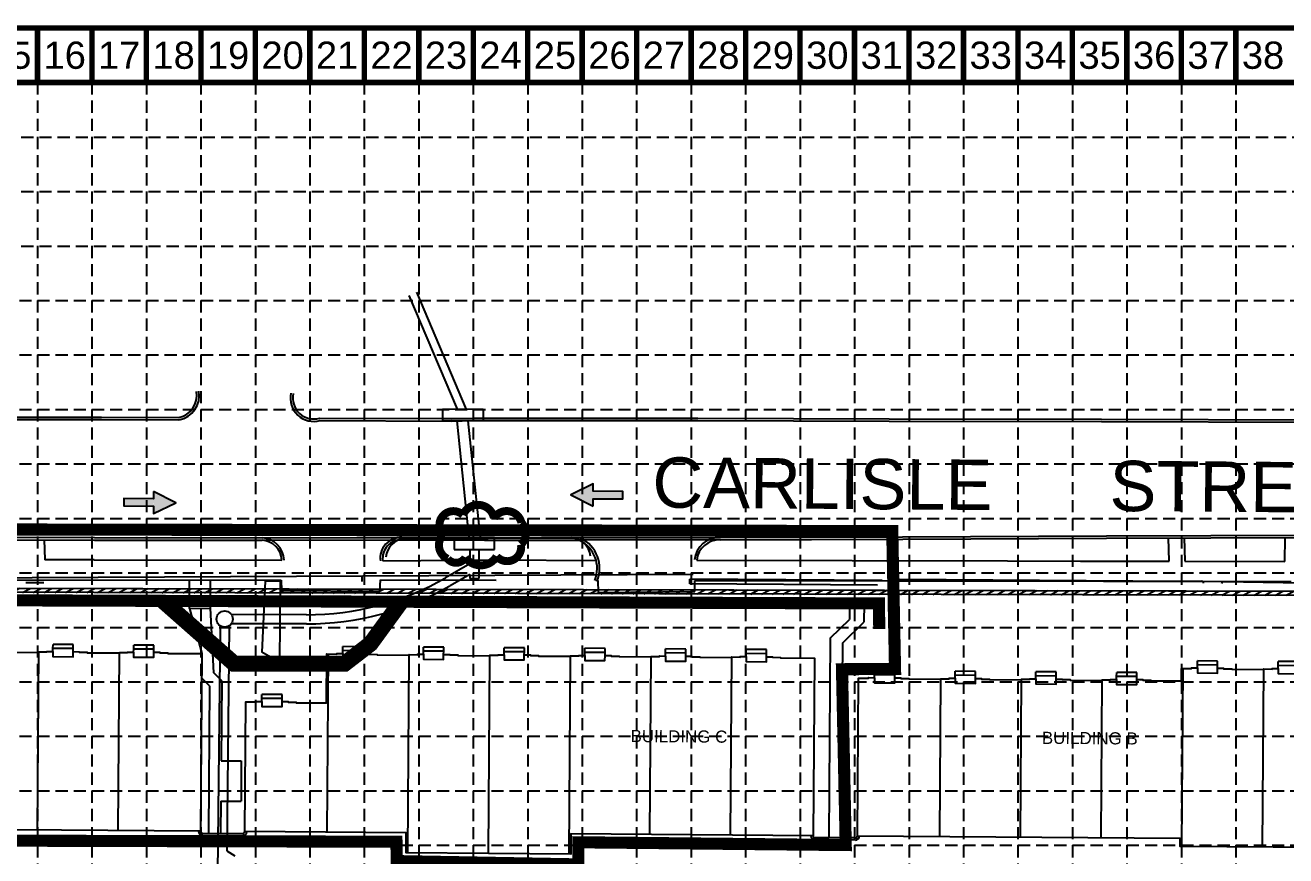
# Model space of a CAD drawing. Header units: inches. Extents: x 3656 to 4521, y 3260 to 3801.
# Drawn here: x 3869.5 to 4182, y 3595.5 to 3801.3 of the extents above; entities that cross this region are included whole.
import ezdxf
from ezdxf.enums import TextEntityAlignment as Align

# ---------------------------------------------------------------- set-up
doc = ezdxf.new("R2010")
doc.units = ezdxf.units.IN
doc.header["$MEASUREMENT"] = 0
doc.linetypes.add('DASHED', pattern=[0.75, 0.5, -0.25])
doc.linetypes.add('HIDDEN', pattern=[0.375, 0.25, -0.125])
for name, color, linetype in [('1 ARROWS', 7, 'Continuous'), ('1 LIMITS OF DISTURBANCE', 1, 'Continuous'), ('1 SILT FENCE', 200, 'Continuous'), ('A-BUILDING INT', 7, 'Continuous'), ('A-BUILDING OUT', 3, 'Continuous'), ('A-BUILDING TXT', 6, 'Continuous'), ('A-CURB B', 1, 'Continuous'), ('A-CURB F', 7, 'Continuous'), ('A-FRONT_STOOP', 7, 'Continuous'), ('A-SIDEWALK', 7, 'Continuous'), ('BASE', 7, 'Continuous'), ('BNDY', 4, 'Continuous'), ('CONC', 7, 'Continuous'), ('CP-RETAINING-WALL', 7, 'Continuous'), ('CP-RETAINING-WALL-HATCH', 161, 'Continuous'), ('CPBLDG SPLIT', 1, 'Continuous'), ('GRID', 254, 'HIDDEN'), ('PAVED_EXST_BC', 161, 'Continuous'), ('PAVED_EXST_FC', 7, 'Continuous'), ('SIDEWALK_EXIST', 161, 'Continuous'), ('SW_INLET_CURB', 5, 'Continuous'), ('SW_PIPE', 5, 'Continuous'), ('SW_PIPE_EXST', 5, 'Continuous'), ('SW_PIPE_MH', 5, 'Continuous'), ('TEXT', 250, 'Continuous'), ('WALK-WAY', 250, 'Continuous'), ('WALL', 250, 'Continuous')]:
    doc.layers.add(name, color=color, linetype=linetype)
doc.styles.get("Standard").update_dxf_attribs({"font": 'ARIAL.TTF'})

# ---------------------------------------------------------------- blocks, each defined once
blk = doc.blocks.new('arrow')
blk.add_lwpolyline([(-67, -25.4), (-59.3, -25.4), (-59.6, -56.1), (-51.9, -56.2), (-51.6, -25.5), (-44, -25.5), (-55.3, -2.4), (-67, -25.4)], close=True)
at = {"color": 254}
for points in [[(-44, -25.5), (-67, -25.4), (-55.3, -2.4), (-67, -25.4)], [(-59.6, -56.1), (-51.9, -56.2), (-59.3, -25.4), (-51.6, -25.5)]]:
    blk.add_solid(points, dxfattribs=at)

msp = doc.modelspace()

# ---------------------------------------------------------------- hatches: boundary and pattern name
at = {"layer": 'CP-RETAINING-WALL-HATCH'}
h = msp.add_hatch(dxfattribs=at)
h.set_pattern_fill('ANSI31', color=3, scale=10, angle=-17.0294, style=0)
h.set_pattern_definition([(27.970578, (-3020.6123, 5775.207), (-0.58627262, 1.1039857), [])])
edge = h.paths.add_edge_path()
edge.add_line((3746.45, 3662.05), (4306.58, 3660.79))
edge.add_arc((4305.06, 2990.79), 670, 80.81808, 89.86952, ccw=False)
edge.add_line((4411.97, 3652.2), (4411.81, 3651.22))
edge.add_arc((4305.06, 2990.79), 669, 80.81808, 89.86952)
edge.add_line((4306.58, 3659.79), (3746.44, 3661.05))
edge.add_line((3746.44, 3661.05), (3746.45, 3662.05))

# ---------------------------------------------------------------- linework, layer by layer
at = {"color": 200, "linetype": 'Continuous', "const_width": 4}
msp.add_lwpolyline([(3903.7, 3658.65), (3921.33, 3643.12), (3927.98, 3643.12), (3932.56, 3643.12), (3938.05, 3643.12), (3942.32, 3643.12), (3948.72, 3643.12), (3955.13, 3648.05), (3962.85, 3658.64), (3962.85, 3658.64)], dxfattribs=at)
at = {"layer": '1 LIMITS OF DISTURBANCE', "linetype": 'DASHED', "ltscale": 30, "const_width": 3}
msp.add_lwpolyline([(3726.8, 3615.73), (3727.24, 3670.75), (3730.96, 3675.31), (3738.61, 3677.69), (3741.56, 3675.1), (3746.08, 3676.57), (4084.44, 3675.96), (4085.13, 3641.83), (4071.98, 3641.73), (4072.91, 3598.17), (4006.65, 3598.86), (4006.65, 3593.38), (3961.61, 3594.2), (3961.56, 3598.99), (3742.64, 3599.6), (3736.2, 3602.07), (3728.82, 3608.15)], close=True, dxfattribs=at)
at = {"layer": '1 SILT FENCE', "color": 200, "linetype": 'Continuous', "const_width": 3}
msp.add_lwpolyline([(3741.15, 3602.74), (3741.21, 3659.25), (4081.14, 3658.03), (4081.22, 3651.72)], dxfattribs=at)
at = {"layer": 'A-BUILDING INT', "color": 7}
for p, q in [((3872.56, 3601.91), (3872.88, 3646.03)), ((3892.56, 3601.76), (3892.88, 3645.88)), ((3944.39, 3601.17), (3944.71, 3645.5)), ((3964.35, 3596.23), (3964.71, 3645.23)), ((3984.35, 3596.09), (3984.71, 3645.08)), ((4004.35, 3595.94), (4004.71, 3644.94)), ((4024.39, 3600.79), (4024.71, 3644.92)), ((4044.39, 3600.65), (4044.71, 3644.77)), ((4156.2, 3597.82), (4156.53, 3641.95)), ((4176.2, 3597.68), (4176.53, 3641.8)), ((4096.22, 3600.26), (4096.51, 3639.39)), ((4116.22, 3600.12), (4116.5, 3639.24)), ((4136.22, 3599.97), (4136.5, 3639.09))]:
    msp.add_line(p, q, dxfattribs=at)
at = {"layer": 'A-BUILDING OUT', "color": 7}
for points in [[(3864.92, 3645.97), (3872.88, 3645.91), (3872.88, 3646.03), (3874.92, 3646.02), (3874.92, 3646.14), (3876.42, 3646.13), (3876.41, 3644.88), (3881.41, 3644.84), (3881.42, 3646.09), (3882.92, 3646.08), (3882.92, 3645.96), (3884.92, 3645.94), (3884.92, 3645.82), (3892.88, 3645.76)], [(3892.88, 3645.88), (3894.92, 3645.87), (3894.92, 3645.99), (3896.42, 3645.98), (3896.41, 3644.73), (3901.41, 3644.7), (3901.42, 3645.95), (3902.92, 3645.94), (3902.92, 3645.81), (3904.92, 3645.8), (3904.92, 3645.67), (3913.3, 3645.61), (3912.97, 3601.61), (3752.14, 3602.79)], [(4236.62, 3597.23), (4155.78, 3597.83), (4155.8, 3599.83), (4075.8, 3600.41), (4076.09, 3639.54), (4078.55, 3639.52), (4078.55, 3639.65), (4080.05, 3639.63), (4080.04, 3638.38), (4085.04, 3638.35), (4085.05, 3639.6), (4086.55, 3639.59), (4086.55, 3639.46), (4088.55, 3639.45), (4088.55, 3639.32), (4096.5, 3639.26), (4096.51, 3639.39), (4098.55, 3639.37), (4098.55, 3639.5), (4100.05, 3639.49), (4100.04, 3638.24), (4105.04, 3638.2), (4105.05, 3639.45), (4106.55, 3639.44), (4106.55, 3639.31), (4108.55, 3639.3), (4108.55, 3639.17), (4116.5, 3639.12), (4116.5, 3639.24), (4118.55, 3639.23), (4118.55, 3639.35), (4120.05, 3639.34), (4120.04, 3638.09), (4125.04, 3638.05), (4125.05, 3639.3), (4126.55, 3639.29), (4126.55, 3639.17), (4128.55, 3639.15), (4128.55, 3639.03), (4136.5, 3638.97), (4136.5, 3639.09), (4138.55, 3639.08), (4138.55, 3639.2), (4140.05, 3639.19), (4140.04, 3637.94), (4145.04, 3637.91), (4145.05, 3639.16), (4146.55, 3639.15), (4146.55, 3639.02), (4148.55, 3639.01), (4148.54, 3638.88), (4156.09, 3638.83), (4156.11, 3641.95), (4158.57, 3641.93), (4158.57, 3642.06), (4160.07, 3642.05), (4160.06, 3640.8), (4165.06, 3640.76), (4165.07, 3642.01), (4166.57, 3642), (4166.57, 3641.87), (4168.57, 3641.86), (4168.57, 3641.73), (4176.52, 3641.67), (4176.53, 3641.8), (4178.57, 3641.78), (4178.57, 3641.91), (4180.07, 3641.9), (4180.06, 3640.65), (4185.06, 3640.61)]]:
    msp.add_lwpolyline(points, dxfattribs=at)
msp.add_lwpolyline([(4044.71, 3644.64), (4044.71, 3644.77), (4046.75, 3644.75), (4046.75, 3644.88), (4048.25, 3644.87), (4048.24, 3643.62), (4053.24, 3643.58), (4053.25, 3644.83), (4054.75, 3644.82), (4054.75, 3644.7), (4056.75, 3644.68), (4056.75, 3644.56), (4065.13, 3644.49), (4064.8, 3600.49), (4004.8, 3600.94), (4004.77, 3595.94), (3963.93, 3596.24), (3963.97, 3601.24), (3923.97, 3601.53), (3924.21, 3633.65), (3926.71, 3633.64), (3926.71, 3633.76), (3928.21, 3633.75), (3928.2, 3632.5), (3933.2, 3632.46), (3933.21, 3633.71), (3934.71, 3633.7), (3934.71, 3633.58), (3936.71, 3633.56), (3936.71, 3633.44), (3944.21, 3633.38), (3944.3, 3645.51), (3946.75, 3645.49), (3946.76, 3645.61), (3948.26, 3645.6), (3948.25, 3644.35), (3953.25, 3644.32), (3953.26, 3645.57), (3954.76, 3645.55), (3954.75, 3645.43), (3956.75, 3645.42), (3956.75, 3645.29), (3964.71, 3645.23), (3964.71, 3645.36), (3966.75, 3645.34), (3966.76, 3645.47), (3968.25, 3645.46), (3968.25, 3644.21), (3973.25, 3644.17), (3973.25, 3645.42), (3974.75, 3645.41), (3974.75, 3645.28), (3976.75, 3645.27), (3976.75, 3645.14), (3984.71, 3645.08), (3984.71, 3645.21), (3986.75, 3645.19), (3986.75, 3645.32), (3988.25, 3645.31), (3988.25, 3644.06), (3993.25, 3644.02), (3993.25, 3645.27), (3994.75, 3645.26), (3994.75, 3645.14), (3996.75, 3645.12), (3996.75, 3645), (4004.71, 3644.94), (4004.71, 3645.06), (4006.75, 3645.05), (4006.75, 3645.17), (4008.25, 3645.16), (4008.24, 3643.91), (4013.24, 3643.88), (4013.25, 3645.13), (4014.75, 3645.11), (4014.75, 3644.99), (4016.75, 3644.97), (4016.75, 3644.85), (4024.71, 3644.79), (4024.71, 3644.92), (4026.75, 3644.9), (4026.75, 3645.03), (4028.25, 3645.01), (4028.24, 3643.76), (4033.24, 3643.73), (4033.25, 3644.98), (4034.75, 3644.97), (4034.75, 3644.84), (4036.75, 3644.83), (4036.75, 3644.7)], close=True, dxfattribs=at)
at = {"layer": 'A-CURB B', "color": 7}
for p, q in [((3928.25, 3673.7), (3962.86, 3673.76)), ((4041.78, 3673.76), (4006.96, 3673.68)), ((3913.47, 3601.11), (3923.47, 3601.03)), ((4075.31, 3599.92), (4065.3, 3599.99))]:
    msp.add_line(p, q, dxfattribs=at)
for centre, start, end in [((3913.47, 3601.61), 179.5789, 269.5789), ((3923.47, 3601.53), 269.5789, 359.5789), ((4065.3, 3600.49), 179.5789, 269.5789), ((4075.31, 3600.42), 269.5789, 359.5789)]:
    msp.add_arc(centre, 0.5, start, end, dxfattribs=at)
at = {"layer": 'A-CURB F', "color": 7}
for p, q in [((3928.25, 3674.3), (3962.88, 3674.36)), ((4006.96, 3674.28), (4041.78, 3674.36)), ((3912.97, 3601.61), (3912.97, 3601.61)), ((3913.47, 3600.61), (3923.47, 3600.53)), ((4064.8, 3600.49), (4064.8, 3600.49)), ((4075.31, 3599.42), (4065.29, 3599.49)), ((4075.81, 3600.41), (4075.81, 3600.41))]:
    msp.add_line(p, q, dxfattribs=at)
for centre, start, end in [((3913.47, 3601.61), 179.5789, 269.5789), ((3923.47, 3601.53), 269.5789, 359.5789), ((4065.3, 3600.49), 179.5789, 269.5789), ((4075.31, 3600.42), 269.5789, 359.5789)]:
    msp.add_arc(centre, 1, start, end, dxfattribs=at)
at = {"layer": 'A-FRONT_STOOP', "color": 7}
for p, q in [((3876.42, 3646.13), (3876.43, 3646.88)), ((3876.43, 3646.88), (3876.44, 3647.88)), ((3881.43, 3646.84), (3876.43, 3646.88)), ((3881.44, 3647.84), (3876.44, 3647.88)), ((3881.42, 3646.09), (3881.43, 3646.84)), ((3881.43, 3646.84), (3881.44, 3647.84)), ((3896.42, 3645.98), (3896.43, 3646.73)), ((3896.43, 3646.73), (3896.44, 3647.73)), ((3901.43, 3646.7), (3896.43, 3646.73)), ((3901.44, 3647.7), (3896.44, 3647.73)), ((3901.42, 3645.95), (3901.43, 3646.7)), ((3901.43, 3646.7), (3901.44, 3647.7)), ((3948.26, 3646.35), (3948.27, 3647.35)), ((3953.26, 3646.32), (3948.26, 3646.35)), ((3948.26, 3645.6), (3948.26, 3646.35)), ((3953.27, 3647.32), (3948.27, 3647.35)), ((3953.26, 3646.32), (3953.27, 3647.32)), ((3953.26, 3645.57), (3953.26, 3646.32)), ((3968.25, 3645.46), (3968.26, 3646.21)), ((3968.26, 3646.21), (3968.27, 3647.21)), ((3973.26, 3646.17), (3968.26, 3646.21)), ((3973.27, 3647.17), (3968.27, 3647.21)), ((3973.25, 3645.42), (3973.26, 3646.17)), ((3973.26, 3646.17), (3973.27, 3647.17)), ((3988.26, 3646.06), (3988.27, 3647.06)), ((3993.27, 3647.02), (3988.27, 3647.06)), ((3993.26, 3646.02), (3993.27, 3647.02)), ((4008.26, 3645.91), (4008.27, 3646.91)), ((4013.27, 3646.87), (4008.27, 3646.91)), ((4013.26, 3645.87), (4013.27, 3646.87)), ((4028.26, 3645.76), (4028.27, 3646.76)), ((4033.27, 3646.73), (4028.27, 3646.76)), ((4033.26, 3645.73), (4033.27, 3646.73)), ((4048.26, 3645.62), (4048.27, 3646.62)), ((4053.27, 3646.58), (4048.27, 3646.62)), ((4053.26, 3645.58), (4053.27, 3646.58)), ((3988.25, 3645.31), (3988.26, 3646.06)), ((3993.26, 3646.02), (3988.26, 3646.06)), ((3993.25, 3645.27), (3993.26, 3646.02)), ((4008.25, 3645.16), (4008.26, 3645.91)), ((4013.26, 3645.87), (4008.26, 3645.91)), ((4013.25, 3645.13), (4013.26, 3645.87)), ((4028.25, 3645.01), (4028.26, 3645.76)), ((4033.26, 3645.73), (4028.26, 3645.76)), ((4033.25, 3644.98), (4033.26, 3645.73)), ((4048.25, 3644.87), (4048.26, 3645.62)), ((4053.26, 3645.58), (4048.26, 3645.62)), ((4053.25, 3644.83), (4053.26, 3645.58)), ((4160.07, 3642.8), (4160.08, 3643.8)), ((4165.08, 3643.76), (4160.08, 3643.8)), ((4165.07, 3642.76), (4165.08, 3643.76)), ((4180.07, 3642.65), (4180.08, 3643.65)), ((4185.08, 3643.61), (4180.08, 3643.65)), ((4080.05, 3640.38), (4080.06, 3641.38)), ((4085.05, 3640.35), (4080.05, 3640.38)), ((4080.05, 3639.63), (4080.05, 3640.38)), ((4085.06, 3641.35), (4080.06, 3641.38)), ((4085.05, 3640.35), (4085.06, 3641.35)), ((4085.05, 3639.6), (4085.05, 3640.35)), ((4100.05, 3640.24), (4100.06, 3641.24)), ((4105.05, 3640.2), (4100.05, 3640.24)), ((4100.05, 3639.49), (4100.05, 3640.24)), ((4105.06, 3641.2), (4100.06, 3641.24)), ((4105.05, 3640.2), (4105.06, 3641.2)), ((4105.05, 3639.45), (4105.05, 3640.2)), ((4120.05, 3640.09), (4120.06, 3641.09)), ((4125.05, 3640.05), (4120.05, 3640.09)), ((4120.05, 3639.34), (4120.05, 3640.09)), ((4125.06, 3641.05), (4120.06, 3641.09)), ((4125.05, 3640.05), (4125.06, 3641.05)), ((4125.05, 3639.3), (4125.05, 3640.05)), ((4140.05, 3639.94), (4140.06, 3640.94)), ((4145.05, 3639.91), (4140.05, 3639.94)), ((4140.05, 3639.19), (4140.05, 3639.94)), ((4145.06, 3640.91), (4140.06, 3640.94)), ((4145.05, 3639.91), (4145.06, 3640.91)), ((4145.05, 3639.16), (4145.05, 3639.91)), ((4165.07, 3642.76), (4160.07, 3642.8)), ((4160.07, 3642.05), (4160.07, 3642.8)), ((4165.07, 3642.01), (4165.07, 3642.76)), ((4185.07, 3642.61), (4180.07, 3642.65)), ((4180.07, 3641.9), (4180.07, 3642.65)), ((3928.21, 3633.75), (3928.22, 3634.5)), ((3933.22, 3635.46), (3928.22, 3635.5)), ((3928.22, 3634.5), (3928.22, 3635.5)), ((3933.21, 3634.46), (3928.22, 3634.5)), ((3933.21, 3634.46), (3933.22, 3635.46)), ((3933.21, 3633.71), (3933.21, 3634.46))]:
    msp.add_line(p, q, dxfattribs=at)
at = {"layer": 'A-SIDEWALK', "color": 7}
for p, q in [((3910.23, 3656.74), (3915.43, 3656.9)), ((3910.23, 3656.74), (3913.3, 3645.61)), ((3916.26, 3640.83), (3915.43, 3656.9)), ((4073.84, 3657.94), (4073.82, 3654.08)), ((4073.84, 3657.94), (4077.45, 3657.91)), ((4077.45, 3657.91), (4077.41, 3653.41)), ((4069.17, 3649.5), (4073.82, 3654.08)), ((4072.16, 3648.24), (4077.41, 3653.41)), ((4068.8, 3599.97), (4069.17, 3649.5)), ((4071.8, 3599.94), (4072.16, 3648.24)), ((3918.25, 3638.82), (3916.26, 3640.83)), ((3915.24, 3637.6), (3913.25, 3639.61)), ((3915.24, 3637.6), (3914.97, 3601.1)), ((3918.25, 3638.82), (3918.1, 3619.07)), ((3918.1, 3619.07), (3923.1, 3619.04)), ((3923.1, 3619.04), (3923.03, 3609.04)), ((3918.03, 3609.07), (3917.97, 3601.07)), ((3918.03, 3609.07), (3923.03, 3609.04))]:
    msp.add_line(p, q, dxfattribs=at)
at = {"layer": 'BASE', "const_width": 1.35}
for points in [[(3656.59, 3260.61), (4520.59, 3260.61), (4520.59, 3800.61), (3656.59, 3800.61)], [(3670.09, 3274.11), (4507.09, 3274.11), (4507.09, 3787.11), (3670.09, 3787.11)]]:
    msp.add_lwpolyline(points, close=True, dxfattribs=at)
for points in [[(3872.59, 3787.11), (3872.59, 3800.61)], [(3886.09, 3787.11), (3886.09, 3800.61)], [(3899.59, 3787.11), (3899.59, 3800.61)], [(3913.09, 3787.11), (3913.09, 3800.61)], [(3926.59, 3787.11), (3926.59, 3800.61)], [(3940.09, 3787.11), (3940.09, 3800.61)], [(3953.59, 3787.11), (3953.59, 3800.61)], [(3967.09, 3787.11), (3967.09, 3800.61)], [(3980.59, 3787.11), (3980.59, 3800.61)], [(3994.09, 3787.11), (3994.09, 3800.61)], [(4007.59, 3787.11), (4007.59, 3800.61)], [(4021.09, 3787.11), (4021.09, 3800.61)], [(4034.59, 3787.11), (4034.59, 3800.61)], [(4048.09, 3787.11), (4048.09, 3800.61)], [(4061.59, 3787.11), (4061.59, 3800.61)], [(4075.09, 3787.11), (4075.09, 3800.61)], [(4088.59, 3787.11), (4088.59, 3800.61)], [(4102.09, 3787.11), (4102.09, 3800.61)], [(4115.59, 3787.11), (4115.59, 3800.61)], [(4129.09, 3787.11), (4129.09, 3800.61)], [(4142.59, 3787.11), (4142.59, 3800.61)], [(4156.09, 3787.11), (4156.09, 3800.61)], [(4169.59, 3787.11), (4169.59, 3800.61)]]:
    msp.add_lwpolyline(points, dxfattribs=at)
at = {"layer": 'BASE', "color": 170, "const_width": 1.98}
msp.add_lwpolyline([(3986.38, 3669.7, 0.520567), (3986.38, 3669.7, 0.765195), (3992.41, 3672.61, 0.417879), (3992.54, 3678.02, 0.6649), (3985.73, 3679.18, 0.744833), (3978.04, 3679.95, 0.975642), (3973.16, 3675.08, 0.520567), (3974.25, 3669.09, 0.520567), (3978.64, 3669.42, 0.540264), (3986.38, 3669.7)], format="xyb", close=True, dxfattribs=at)
at = {"layer": 'BNDY', "color": 7}
msp.add_line((3746.45, 3662.05), (4306.58, 3660.79), dxfattribs=at)
at = {"layer": 'CONC', "color": 250, "linetype": 'Continuous'}
for p, q in [((3929, 3663.52), (3928.15, 3645.97)), ((3932.84, 3663.55), (3929, 3663.52)), ((3932.69, 3643.41), (3932.84, 3663.55)), ((3932.69, 3643.41), (3928.15, 3645.97))]:
    msp.add_line(p, q, dxfattribs=at)
at = {"layer": 'CP-RETAINING-WALL', "color": 3}
msp.add_lwpolyline([(3746.45, 3662.05), (4306.58, 3660.79, -0.039515), (4411.97, 3652.2), (4411.81, 3651.22, 0.039515), (4306.58, 3659.79), (3746.44, 3661.05)], format="xyb", close=True, dxfattribs=at)
at = {"layer": 'CPBLDG SPLIT', "color": 7}
for p, q in [((3964.35, 3596.23), (3964.71, 3645.23)), ((4004.35, 3595.94), (4004.71, 3644.94)), ((4044.39, 3600.65), (4044.71, 3644.77)), ((4156.2, 3597.82), (4156.53, 3641.95)), ((4116.22, 3600.12), (4116.5, 3639.24))]:
    msp.add_line(p, q, dxfattribs=at)
at = {"layer": 'GRID', "color": 253, "linetype": 'HIDDEN', "ltscale": 12}
for p, q in [((3872.59, 3787.11), (3872.59, 3314.55)), ((3886.09, 3787.11), (3886.09, 3314.55)), ((3899.59, 3787.11), (3899.59, 3314.55)), ((3913.09, 3787.11), (3913.09, 3314.55)), ((3926.59, 3787.11), (3926.59, 3314.55)), ((3940.09, 3787.11), (3940.09, 3314.55)), ((3953.59, 3787.11), (3953.59, 3314.55)), ((3967.09, 3787.11), (3967.09, 3314.55)), ((3980.59, 3787.11), (3980.59, 3314.55)), ((3994.09, 3787.11), (3994.09, 3314.55)), ((4007.59, 3787.11), (4007.59, 3314.55)), ((4021.09, 3787.11), (4021.09, 3314.55)), ((4034.59, 3787.11), (4034.59, 3314.55)), ((4048.09, 3787.11), (4048.09, 3314.55)), ((4061.59, 3787.11), (4061.59, 3314.55)), ((4075.09, 3787.11), (4075.09, 3314.55)), ((4088.59, 3787.11), (4088.59, 3314.55)), ((4102.09, 3787.11), (4102.09, 3314.55)), ((4115.59, 3787.11), (4115.59, 3314.55)), ((4129.09, 3787.11), (4129.09, 3314.55)), ((4142.59, 3787.11), (4142.59, 3314.55)), ((4156.09, 3787.11), (4156.09, 3314.55)), ((4169.59, 3787.11), (4169.59, 3314.55)), ((3670.58, 3773.57), (4507.58, 3773.57)), ((3670.58, 3760.07), (4507.58, 3760.07)), ((3670.58, 3746.57), (4507.58, 3746.57)), ((3670.09, 3733.11), (4507.09, 3733.11)), ((3670.09, 3719.61), (4507.09, 3719.61)), ((3670.09, 3706.11), (4507.09, 3706.11)), ((3670.09, 3692.61), (4507.09, 3692.61)), ((3670.09, 3679.11), (4507.09, 3679.11)), ((3670.09, 3665.61), (4507.09, 3665.61)), ((3670.09, 3652.11), (4507.09, 3652.11)), ((3670.09, 3638.61), (4507.09, 3638.61)), ((3670.09, 3625.11), (4507.09, 3625.11)), ((3670.09, 3611.61), (4507.09, 3611.61)), ((3670.09, 3598.11), (4507.09, 3598.11))]:
    msp.add_line(p, q, dxfattribs=at)
at = {"layer": 'PAVED_EXST_BC', "color": 250, "linetype": 'Continuous'}
for p, q in [((3838.01, 3704.26), (3888.47, 3704.18)), ((3888.47, 3704.18), (3907.6, 3704.11)), ((3942.49, 3703.94), (3975.26, 3703.83)), ((3975.26, 3703.83), (3980.37, 3703.93)), ((3980.37, 3703.93), (4036.28, 3703.95)), ((4036.28, 3703.95), (4083.68, 3703.77)), ((4083.68, 3703.77), (4136.28, 3703.72)), ((4136.28, 3703.72), (4190.01, 3703.55)), ((4137.54, 3674.2), (4190.49, 3674.38)), ((3837.94, 3673.93), (3886.68, 3673.73)), ((3886.68, 3673.73), (3928.25, 3673.7)), ((3962.86, 3673.76), (3978.28, 3673.75)), ((3978.28, 3673.75), (3983.4, 3673.71)), ((3983.4, 3673.71), (4006.96, 3673.68)), ((4041.78, 3673.76), (4087.02, 3673.97)), ((4087.02, 3673.97), (4137.54, 3674.2))]:
    msp.add_line(p, q, dxfattribs=at)
for centre, radius, start, end in [((3906.51, 3709.58), 5.58, 281.2316, 9.7446), ((3941.03, 3708.89), 5.16, 167.5021, 286.4249), ((3928.01, 3668.59), 5.11, 1.6034, 87.3227), ((3962.69, 3669.21), 4.56, 87.8798, 187.3705), ((4003.53, 3666.72), 7.76, 337.3147, 63.7771), ((4041.57, 3668.15), 5.61, 87.8634, 173.8867)]:
    msp.add_arc(centre, radius, start, end, dxfattribs=at)
at = {"layer": 'PAVED_EXST_FC', "color": 250, "linetype": 'Continuous'}
for p, q in [((3838, 3703.66), (3888.47, 3703.58)), ((3888.47, 3703.58), (3907.6, 3703.51)), ((3942.48, 3703.34), (3975.26, 3703.23)), ((3975.28, 3703.23), (3980.39, 3703.33)), ((3980.37, 3703.33), (4036.28, 3703.35)), ((4036.27, 3703.35), (4083.68, 3703.17)), ((4083.68, 3703.17), (4136.28, 3703.12)), ((4136.28, 3703.12), (4190, 3702.95)), ((3837.95, 3674.53), (3886.69, 3674.33)), ((3886.68, 3674.33), (3928.25, 3674.3)), ((3962.86, 3674.36), (3978.28, 3674.35)), ((3978.28, 3674.35), (3983.4, 3674.31)), ((3983.4, 3674.31), (4006.96, 3674.28)), ((4041.78, 3674.36), (4087.01, 3674.57)), ((4087.01, 3674.57), (4137.54, 3674.8)), ((4137.54, 3674.8), (4190.49, 3674.98))]:
    msp.add_line(p, q, dxfattribs=at)
for centre, radius, start, end in [((3906.51, 3709.58), 6.18, 281.2316, 9.7446), ((3941.03, 3708.89), 5.76, 167.5021, 286.4249), ((3928.01, 3668.59), 5.71, 1.6034, 87.3227), ((3962.69, 3669.21), 5.16, 87.8798, 187.3705), ((4003.53, 3666.72), 8.36, 337.3147, 63.7771), ((4041.57, 3668.15), 6.21, 87.8634, 173.8867)]:
    msp.add_arc(centre, radius, start, end, dxfattribs=at)
at = {"layer": 'SIDEWALK_EXIST', "color": 250, "linetype": 'Continuous'}
for p, q in [((4153.07, 3668.47), (4152.89, 3674.26)), ((4156.77, 3674.36), (4156.94, 3668.49)), ((4181.77, 3668.4), (4181.81, 3674.37)), ((3874.25, 3673.85), (3874.39, 3668.8)), ((3886.6, 3668.8), (3874.39, 3668.8)), ((3886.6, 3668.8), (3933.12, 3668.74)), ((3958.15, 3668.55), (3986.38, 3668.87)), ((3986.38, 3668.87), (4011.07, 3668.65)), ((4035.98, 3668.72), (4112.98, 3668.56)), ((4112.98, 3668.56), (4131.13, 3668.53)), ((4131.13, 3668.53), (4153.07, 3668.47)), ((4156.94, 3668.49), (4181.77, 3668.4)), ((3839.1, 3663.96), (3933.02, 3663.78)), ((3910.23, 3656.74), (3910.24, 3663.81)), ((3915.43, 3656.9), (3915.44, 3663.81)), ((3933.02, 3663.78), (3933.05, 3661.2)), ((3957.43, 3661.11), (3957.57, 3663.86)), ((3957.57, 3663.86), (3986.25, 3663.8)), ((4011.47, 3663.75), (4011.53, 3660.75)), ((4035.52, 3660.98), (4035.54, 3663.69)), ((4035.54, 3663.69), (4136.83, 3663.54)), ((4136.83, 3663.54), (4183.32, 3663.45)), ((3933.05, 3661.2), (3957.43, 3661.11)), ((4011.53, 3660.75), (4035.52, 3660.98))]:
    msp.add_line(p, q, dxfattribs=at)
at = {"layer": 'SW_INLET_CURB', "color": 5}
for p, q in [((3973.02, 3703.32), (3973.04, 3706.26)), ((3973.04, 3706.26), (3983.04, 3706.18)), ((3983.04, 3706.18), (3983.02, 3703.24)), ((3983.02, 3703.24), (3973.02, 3703.32)), ((3975.89, 3674.32), (3975.89, 3671.41)), ((3985.89, 3674.31), (3975.89, 3674.32)), ((3985.89, 3671.39), (3985.89, 3674.31)), ((3975.89, 3671.41), (3985.89, 3671.39))]:
    msp.add_line(p, q, dxfattribs=at)
at = {"layer": 'SW_PIPE', "color": 5}
for p, q in [((3979.58, 3674.32), (3976.59, 3703.29)), ((3982.35, 3674.31), (3979.35, 3703.27)), ((3979.76, 3671.41), (3979.75, 3667.84)), ((3982.01, 3671.39), (3981.99, 3666.54)), ((3979.75, 3667.84), (3973.7, 3664.37)), ((3979.73, 3665.24), (3974.83, 3662.42)), ((3979.73, 3665.24), (3979.73, 3664.19)), ((3981.99, 3667.18), (3981.98, 3664.18)), ((3979.73, 3664.19), (3981.98, 3664.18)), ((3917.84, 3652.52), (3917.18, 3591.18)), ((3920.09, 3652.5), (3919.49, 3596.7)), ((3939.24, 3652.97), (3920.62, 3653.02)), ((3939.25, 3655.22), (3920.65, 3655.27)), ((3919.49, 3596.7), (3921.5, 3595.51))]:
    msp.add_line(p, q, dxfattribs=at)
for radius in [71.13, 68.87]:
    msp.add_arc((3939.4, 3724.1), radius, 269.8706, 299.8706, dxfattribs=at)
at = {"layer": 'SW_PIPE_EXST', "color": 5}
for p, q in [((3976.67, 3706.18), (3964.74, 3734.36)), ((3978.89, 3706.07), (3966.58, 3735.14))]:
    msp.add_line(p, q, dxfattribs=at)
at = {"layer": 'SW_PIPE_MH', "color": 5}
msp.add_circle((3918.98, 3654.16), 2, dxfattribs=at)
at = {"layer": 'WALK-WAY'}
for p, q in [((3963.55, 3674.08), (4004.99, 3674.29)), ((3871.29, 3664.45), (4035.09, 3665.26)), ((3797.94, 3664.09), (3871.29, 3664.45))]:
    msp.add_line(p, q, dxfattribs=at)
for centre, start, end in [((4004.53, 3669.14), 7.0128, 84.8998), ((3964.06, 3668.94), 95.6637, 173.5507)]:
    msp.add_arc(centre, 5.17, start, end, dxfattribs=at)
at = {"layer": 'WALL'}
for p, q in [((3869.72, 3663.25), (3874.17, 3663.21)), ((3952.97, 3664.65), (3952.96, 3663.49)), ((4034.27, 3662.88), (4034.27, 3664.04)), ((4081.97, 3663.68), (4034.27, 3664.04)), ((4080.81, 3662.53), (4034.27, 3662.88)), ((4086.22, 3664.07), (4155.6, 3663.59)), ((4155.6, 3663.59), (4161.11, 3663.51)), ((4166.55, 3663.43), (4186.23, 3663.13))]:
    msp.add_line(p, q, dxfattribs=at)
for centre, start, end in [((4161.1, 3663.02), 359.5706, 89.1374), ((4166.55, 3662.93), 89.1374, 179.5706)]:
    msp.add_arc(centre, 0.495, start, end, dxfattribs=at)

# ---------------------------------------------------------------- block references
at = {"layer": '1 ARROWS', "linetype": 'DASHED', "yscale": 0.2399999999997817, "zscale": 0.24}
for p, xscale, rotation in [((4004.21, 3698.22), 0.2400000000002365, 90), ((3907.45, 3669.72), 0.2399999999997817, 270)]:
    msp.add_blockref('arrow', p, dxfattribs=dict(at, xscale=xscale, rotation=rotation))

# ---------------------------------------------------------------- texts
at = {"layer": 'A-BUILDING TXT', "color": 7}
for s, p in [('BUILDING C', (4031.56, 3623.61)), ('BUILDING B', (4133.39, 3623.16))]:
    msp.add_text(s, height=3, rotation=359.5789, dxfattribs=at).set_placement(p, align=Align.CENTER)
at = {"layer": 'BASE'}
for s, p in [('15', (3865.84, 3793.86)), ('16', (3879.34, 3793.86)), ('17', (3892.84, 3793.86)), ('18', (3906.34, 3793.86)), ('19', (3919.84, 3793.86)), ('20', (3933.34, 3793.86)), ('21', (3946.84, 3793.86)), ('22', (3960.34, 3793.86)), ('23', (3973.84, 3793.86)), ('24', (3987.34, 3793.86)), ('25', (4000.84, 3793.86)), ('26', (4014.34, 3793.86)), ('27', (4027.84, 3793.86)), ('28', (4041.34, 3793.86)), ('29', (4054.84, 3793.86)), ('30', (4068.34, 3793.86)), ('31', (4081.84, 3793.86)), ('32', (4095.34, 3793.86)), ('33', (4108.84, 3793.86)), ('34', (4122.34, 3793.86)), ('35', (4135.84, 3793.86)), ('36', (4149.34, 3793.86)), ('37', (4162.84, 3793.86)), ('38', (4176.34, 3793.86))]:
    msp.add_text(s, height=6.75, dxfattribs=at).set_placement(p, align=Align.MIDDLE_CENTER)
at = {"layer": 'TEXT'}
msp.add_text('CARLISLE      STREET', height=12.474, rotation=359.5706, dxfattribs=at).set_placement((4024.96, 3681.79))

doc.saveas('drawing.dxf')
